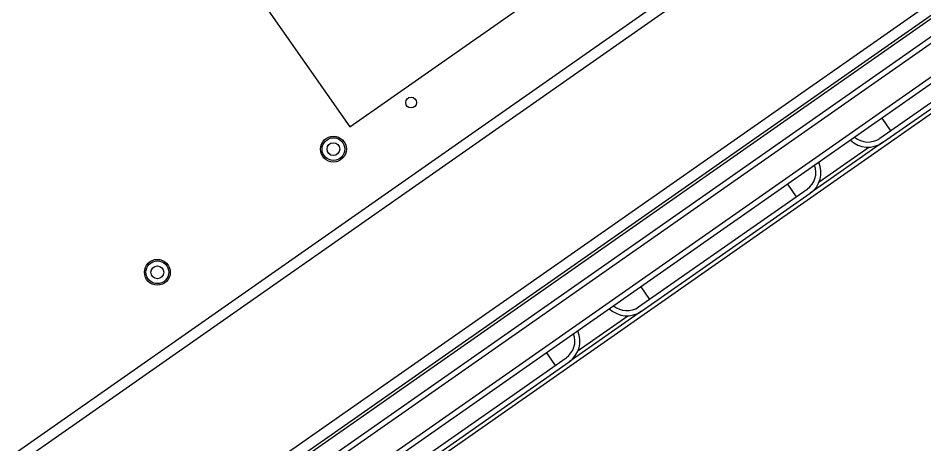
# Model space of a CAD drawing. Header units: millimetres. Extents: x 152904052 to 153933663, y 538271515 to 539240469.
# Drawn here: x 153465432 to 153465786.4, y 538578480.7 to 538578647.6 of the extents above; entities that cross this region are included whole.
import ezdxf

# ---------------------------------------------------------------- set-up
doc = ezdxf.new("R2010")
doc.units = ezdxf.units.MM
doc.layers.add('POWR', color=5, linetype='Continuous')

msp = doc.modelspace()

# ---------------------------------------------------------------- linework, layer by layer
at = {"layer": 'POWR', "color": 7}
for p, q in [((153465045.39, 538578202.63), (153467742.04, 538580090.84)), ((153465095.17, 538578168.15), (153467757.42, 538580032.27)), ((153465097.52, 538578164.79), (153467759.77, 538580028.91)), ((153465045.39, 538578202.63), (153466840.97, 538579459.91)), ((153465045.39, 538578202.63), (153466840.97, 538579459.91)), ((153465095.17, 538578168.15), (153466856.35, 538579401.34)), ((153465095.17, 538578168.15), (153466856.35, 538579401.34)), ((153465097.52, 538578164.79), (153466858.7, 538579397.98)), ((153465097.52, 538578164.79), (153466858.7, 538579397.98)), ((153466403.94, 538579078.09), (153465105.58, 538578168.97)), ((153465072.53, 538578226.64), (153465918.3, 538578818.86)), ((153465441.23, 538578777.18), (153465561.68, 538578605.16)), ((153465977.89, 538578772.68), (153465085.3, 538578147.68)), ((153465980.87, 538578772.21), (153465084.72, 538578144.72)), ((153465987.07, 538578763.36), (153465090.92, 538578135.87)), ((153465986.55, 538578760.44), (153465093.84, 538578135.35)), ((153465996.24, 538578755.5), (153465095.17, 538578124.57)), ((153465561.68, 538578605.16), (153465684.31, 538578691.02)), ((153465768.74, 538578600.6), (153465834.6, 538578646.72)), ((153465769.89, 538578598.96), (153465835.75, 538578645.08)), ((153465769.56, 538578608.5), (153465773, 538578603.58)), ((153465769.89, 538578598.96), (153465741.55, 538578579.12)), ((153465745.07, 538578583.54), (153465764.53, 538578597.16)), ((153465732.7, 538578582.69), (153465736.14, 538578577.77)), ((153465674.54, 538578534.64), (153465740.4, 538578580.75)), ((153465675.69, 538578533), (153465741.55, 538578579.12)), ((153465675.36, 538578542.54), (153465678.8, 538578537.62)), ((153465675.69, 538578533), (153465647.34, 538578513.15)), ((153465650.87, 538578517.58), (153465670.32, 538578531.2)), ((153465580.34, 538578468.68), (153465646.2, 538578514.79)), ((153465638.5, 538578516.73), (153465641.94, 538578511.81)), ((153465581.48, 538578467.04), (153465647.34, 538578513.15))]:
    msp.add_line(p, q, dxfattribs=at)
for centre, radius in [((153465585.6, 538578614.58), 2.1), ((153465555.25, 538578596.38), 5.06), ((153465555.25, 538578596.38), 4.44), ((153465555.25, 538578596.38), 2.5), ((153465486.44, 538578548.2), 5.06), ((153465486.44, 538578548.2), 4.44), ((153465486.44, 538578548.2), 2.5)]:
    msp.add_circle(centre, radius, dxfattribs=at)
for centre, radius, start, end in [((153465764.15, 538578607.15), 10, 226.537, 305), ((153465764.15, 538578607.15), 8, 229.4775, 305), ((153465735.81, 538578587.31), 8, 305, 20.5225), ((153465735.81, 538578587.31), 10, 305, 23.463), ((153465669.95, 538578541.19), 8, 229.4775, 305), ((153465669.95, 538578541.19), 10, 226.537, 305), ((153465641.61, 538578521.35), 10, 305, 23.463), ((153465641.61, 538578521.35), 8, 305, 20.5225)]:
    msp.add_arc(centre, radius, start, end, dxfattribs=at)

doc.saveas('drawing.dxf')
